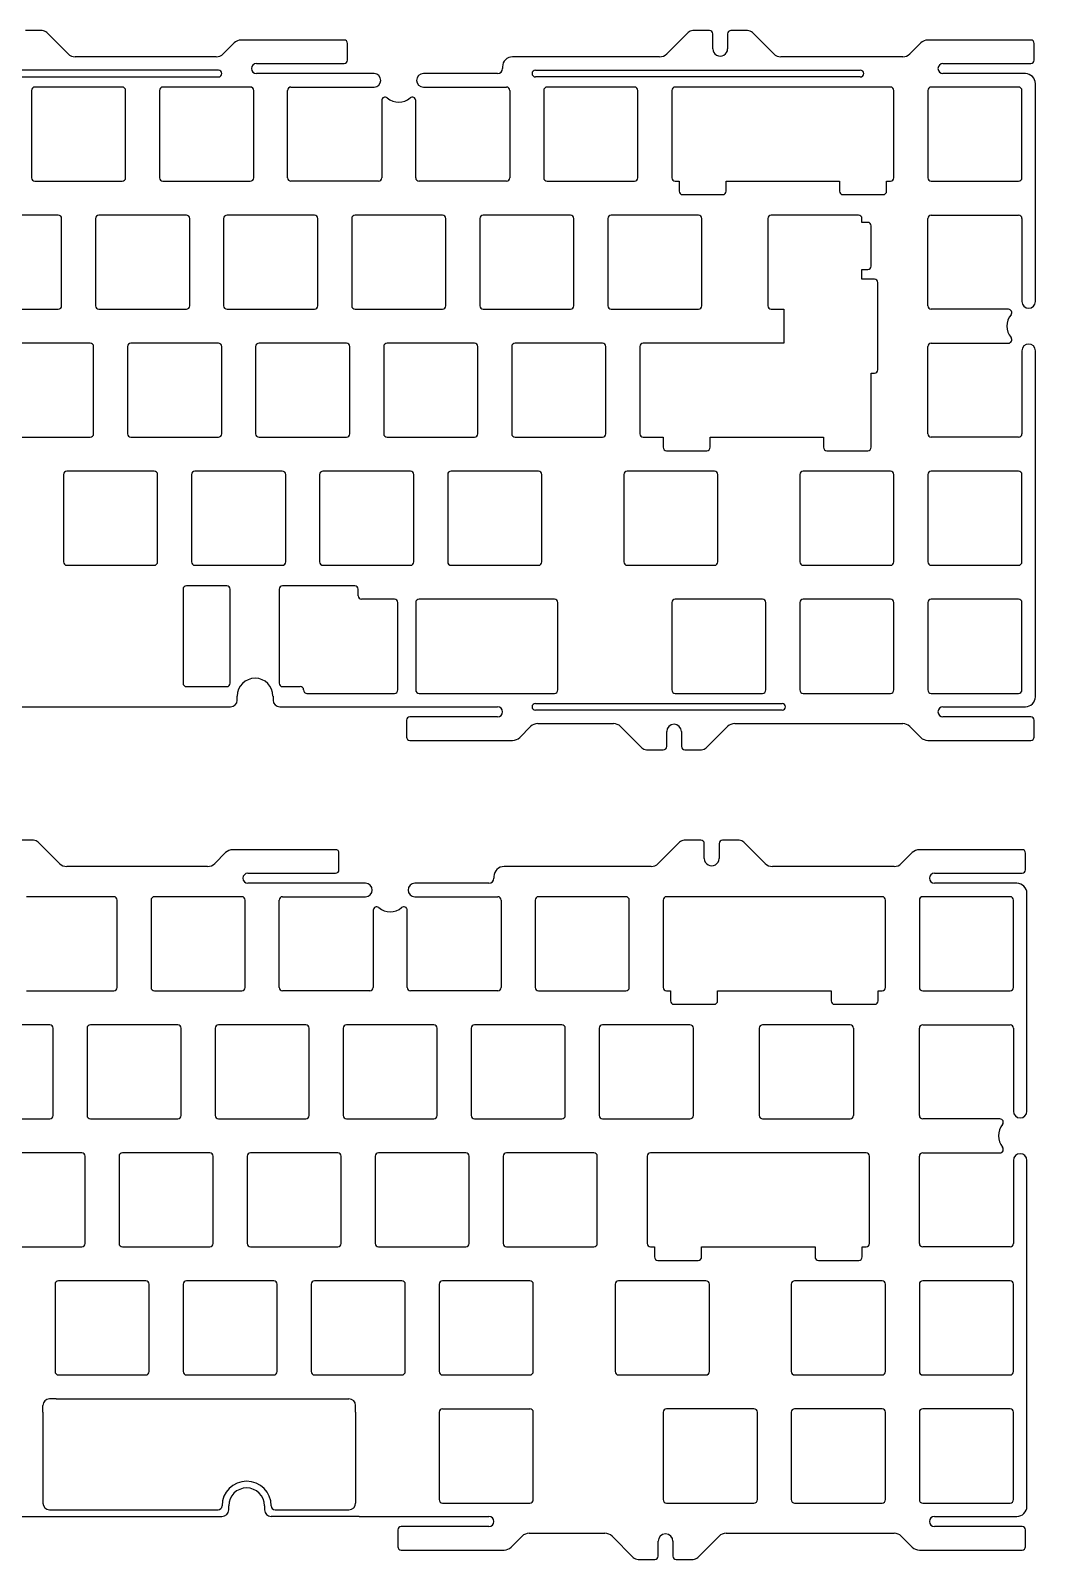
# Model space of a CAD drawing. Header units: millimetres. Extents: x 10 to 315, y 5 to 232.
# Drawn here: x 165.9 to 315.4, y 4.7 to 232.2 of the extents above; entities that cross this region are included whole.
import ezdxf

# ---------------------------------------------------------------- set-up
doc = ezdxf.new("R2010")
doc.units = ezdxf.units.MM
doc.layers.add('SHAPE2DVIEW', color=7, linetype='Continuous')

msp = doc.modelspace()

# ---------------------------------------------------------------- linework, layer by layer
at = {"color": 0}
for p, q in [((167.6, 232.15), (165.12, 232.15)), ((266.9, 232.15), (264.41, 232.15)), ((272.58, 232.15), (270.1, 232.15)), ((171.48, 228.69), (168.31, 231.86)), ((196.18, 230.31), (194.56, 228.69)), ((212.54, 230.75), (197.24, 230.75)), ((213.04, 227.75), (213.04, 230.25)), ((263.71, 231.86), (260.54, 228.69)), ((267.4, 229.45), (267.4, 231.65)), ((269.6, 231.65), (269.6, 229.45)), ((276.46, 228.69), (273.29, 231.86)), ((298.33, 230.31), (296.71, 228.69)), ((314.69, 230.75), (299.39, 230.75)), ((315.19, 227.75), (315.19, 230.25)), ((193.5, 228.25), (172.54, 228.25)), ((259.48, 228.25), (237.61, 228.25)), ((295.65, 228.25), (277.52, 228.25)), ((199.49, 227.25), (212.54, 227.25)), ((217, 225.75), (199.49, 225.75)), ((235.36, 225.75), (224.33, 225.75)), ((236.11, 226.75), (236.11, 226.5)), ((241, 226.25), (289.34, 226.25)), ((289.34, 225.25), (241, 225.25)), ((301.64, 227.25), (314.69, 227.25)), ((313.89, 225.75), (301.64, 225.75)), ((166.04, 223.25), (166.04, 210.25)), ((179.54, 223.75), (166.54, 223.75)), ((180.04, 210.25), (180.04, 223.25)), ((185.09, 223.25), (185.09, 210.25)), ((198.59, 223.75), (185.59, 223.75)), ((199.09, 210.25), (199.09, 223.25)), ((204.14, 210.25), (204.14, 223.25)), ((204.64, 223.75), (217, 223.75)), ((224.33, 223.75), (236.69, 223.75)), ((237.19, 223.25), (237.19, 210.25)), ((242.24, 223.25), (242.24, 210.25)), ((255.74, 223.75), (242.74, 223.75)), ((256.24, 210.25), (256.24, 223.25)), ((299.39, 223.25), (299.39, 210.25)), ((312.89, 223.75), (299.89, 223.75)), ((313.39, 210.25), (313.39, 223.25)), ((315.39, 191.84), (315.39, 224.25)), ((218.14, 221.75), (218.14, 210.25)), ((223.19, 210.25), (223.19, 221.75)), ((166.54, 209.75), (179.54, 209.75)), ((185.59, 209.75), (198.59, 209.75)), ((217.64, 209.75), (204.64, 209.75)), ((236.69, 209.75), (223.69, 209.75)), ((242.74, 209.75), (255.74, 209.75)), ((299.89, 209.75), (312.89, 209.75)), ((170.02, 204.7), (157.02, 204.7)), ((170.52, 191.2), (170.52, 204.2)), ((175.57, 204.2), (175.57, 191.2)), ((189.07, 204.7), (176.07, 204.7)), ((189.57, 191.2), (189.57, 204.2)), ((194.62, 204.2), (194.62, 191.2)), ((208.12, 204.7), (195.12, 204.7)), ((208.62, 191.2), (208.62, 204.2)), ((213.67, 204.2), (213.67, 191.2)), ((227.17, 204.7), (214.17, 204.7)), ((227.67, 191.2), (227.67, 204.2)), ((232.72, 204.2), (232.72, 191.2)), ((246.22, 204.7), (233.22, 204.7)), ((246.72, 191.2), (246.72, 204.2)), ((251.77, 204.2), (251.77, 191.2)), ((265.27, 204.7), (252.27, 204.7)), ((265.77, 191.2), (265.77, 204.2)), ((275.58, 204.2), (275.58, 191.2)), ((289.08, 204.7), (276.08, 204.7)), ((289.58, 203.62), (289.58, 204.2)), ((290.46, 203.62), (289.58, 203.62)), ((290.96, 197.12), (290.96, 203.12)), ((299.39, 191.2), (299.39, 204.2)), ((299.89, 204.7), (312.89, 204.7)), ((313.39, 204.2), (313.39, 191.84)), ((289.58, 195.18), (289.58, 196.62)), ((289.58, 196.62), (290.46, 196.62)), ((291.46, 195.18), (289.58, 195.18)), ((291.96, 181.68), (291.96, 194.68)), ((157.02, 190.7), (170.02, 190.7)), ((176.07, 190.7), (189.07, 190.7)), ((195.12, 190.7), (208.12, 190.7)), ((214.17, 190.7), (227.17, 190.7)), ((233.22, 190.7), (246.22, 190.7)), ((252.27, 190.7), (265.27, 190.7)), ((276.08, 190.7), (277.96, 190.7)), ((277.96, 190.7), (277.96, 185.65)), ((311.38, 190.7), (299.89, 190.7)), ((174.78, 185.65), (161.78, 185.65)), ((175.28, 172.15), (175.28, 185.15)), ((180.33, 185.15), (180.33, 172.15)), ((193.83, 185.65), (180.83, 185.65)), ((194.33, 172.15), (194.33, 185.15)), ((199.38, 185.15), (199.38, 172.15)), ((212.88, 185.65), (199.88, 185.65)), ((213.38, 172.15), (213.38, 185.15)), ((218.43, 185.15), (218.43, 172.15)), ((231.93, 185.65), (218.93, 185.65)), ((232.43, 172.15), (232.43, 185.15)), ((237.48, 185.15), (237.48, 172.15)), ((250.98, 185.65), (237.98, 185.65)), ((251.48, 172.15), (251.48, 185.15)), ((256.53, 185.15), (256.53, 172.15)), ((277.96, 185.65), (257.03, 185.65)), ((299.39, 172.15), (299.39, 185.15)), ((299.89, 185.65), (311.38, 185.65)), ((313.39, 184.52), (313.39, 172.15)), ((315.39, 133.05), (315.39, 184.52)), ((290.96, 170.15), (290.96, 181.18)), ((290.96, 181.18), (291.46, 181.18)), ((161.78, 171.65), (174.78, 171.65)), ((180.83, 171.65), (193.83, 171.65)), ((199.88, 171.65), (212.88, 171.65)), ((218.93, 171.65), (231.93, 171.65)), ((237.98, 171.65), (250.98, 171.65)), ((257.03, 171.65), (260, 171.65)), ((260, 171.65), (260, 170.15)), ((267, 170.15), (267, 171.65)), ((267, 171.65), (283.87, 171.65)), ((283.87, 171.65), (283.87, 170.15)), ((312.89, 171.65), (299.89, 171.65)), ((260.5, 169.65), (266.5, 169.65)), ((284.37, 169.65), (290.46, 169.65)), ((170.8, 166.1), (170.8, 153.1)), ((184.3, 166.6), (171.3, 166.6)), ((184.8, 153.1), (184.8, 166.1)), ((189.85, 166.1), (189.85, 153.1)), ((203.35, 166.6), (190.35, 166.6)), ((203.85, 153.1), (203.85, 166.1)), ((208.9, 166.1), (208.9, 153.1)), ((222.4, 166.6), (209.4, 166.6)), ((222.9, 153.1), (222.9, 166.1)), ((227.95, 166.1), (227.95, 153.1)), ((241.45, 166.6), (228.45, 166.6)), ((241.95, 153.1), (241.95, 166.1)), ((254.15, 166.1), (254.15, 153.1)), ((267.65, 166.6), (254.65, 166.6)), ((268.15, 153.1), (268.15, 166.1)), ((280.34, 166.1), (280.34, 153.1)), ((293.84, 166.6), (280.84, 166.6)), ((294.34, 153.1), (294.34, 166.1)), ((299.39, 166.1), (299.39, 153.1)), ((312.89, 166.6), (299.89, 166.6)), ((313.39, 153.1), (313.39, 166.1)), ((171.3, 152.6), (184.3, 152.6)), ((190.35, 152.6), (203.35, 152.6)), ((209.4, 152.6), (222.4, 152.6)), ((228.45, 152.6), (241.45, 152.6)), ((254.65, 152.6), (267.65, 152.6)), ((280.84, 152.6), (293.84, 152.6)), ((299.89, 152.6), (312.89, 152.6)), ((202.88, 149.05), (202.88, 135.05)), ((214.14, 149.55), (203.38, 149.55)), ((214.64, 148.05), (214.64, 149.05)), ((220.02, 147.55), (215.14, 147.55)), ((220.52, 134.05), (220.52, 147.05)), ((223.19, 147.05), (223.19, 134.05)), ((243.83, 147.55), (223.69, 147.55)), ((244.33, 134.05), (244.33, 147.05)), ((261.29, 147.05), (261.29, 134.05)), ((274.79, 147.55), (261.79, 147.55)), ((275.29, 134.05), (275.29, 147.05)), ((280.34, 147.05), (280.34, 134.05)), ((293.84, 147.55), (280.84, 147.55)), ((294.34, 134.05), (294.34, 147.05)), ((299.39, 147.05), (299.39, 134.05)), ((312.89, 147.55), (299.89, 147.55)), ((313.39, 134.05), (313.39, 147.05)), ((203.38, 134.55), (206.02, 134.55)), ((196.64, 132.55), (196.64, 133.13)), ((201.97, 133.13), (201.97, 132.55)), ((207.02, 133.55), (220.02, 133.55)), ((223.69, 133.55), (243.83, 133.55)), ((241, 132.05), (277.7, 132.05)), ((261.79, 133.55), (274.79, 133.55)), ((280.84, 133.55), (293.84, 133.55)), ((299.89, 133.55), (312.89, 133.55)), ((131.39, 131.55), (195.64, 131.55)), ((202.97, 131.55), (235.36, 131.55)), ((235.36, 130.05), (222.31, 130.05)), ((277.7, 131.05), (241, 131.05)), ((301.64, 131.55), (313.89, 131.55)), ((314.69, 130.05), (301.64, 130.05)), ((221.81, 129.55), (221.81, 127.05)), ((238.67, 126.99), (240.29, 128.61)), ((241.35, 129.05), (252.61, 129.05)), ((253.67, 128.61), (256.83, 125.45)), ((260.53, 125.66), (260.53, 127.85)), ((262.73, 127.85), (262.73, 125.66)), ((266.42, 125.45), (269.59, 128.61)), ((270.65, 129.05), (295.65, 129.05)), ((296.71, 128.61), (298.33, 126.99)), ((315.19, 127.05), (315.19, 129.55)), ((222.31, 126.55), (237.61, 126.55)), ((257.54, 125.15), (260.03, 125.16)), ((263.23, 125.16), (265.71, 125.15)), ((299.39, 126.55), (314.69, 126.55)), ((166.33, 111.69), (163.85, 111.69)), ((265.63, 111.69), (263.15, 111.69)), ((271.32, 111.69), (268.83, 111.69)), ((170.21, 108.23), (167.04, 111.4)), ((194.92, 109.86), (193.29, 108.23)), ((211.28, 110.29), (195.98, 110.29)), ((211.78, 107.29), (211.78, 109.79)), ((262.44, 111.4), (259.27, 108.23)), ((266.13, 109), (266.13, 111.19)), ((268.33, 111.19), (268.33, 109)), ((275.19, 108.23), (272.02, 111.4)), ((297.06, 109.86), (295.44, 108.23)), ((313.42, 110.29), (298.12, 110.29)), ((313.92, 107.29), (313.92, 109.79)), ((192.23, 107.79), (171.27, 107.79)), ((258.21, 107.79), (236.34, 107.79)), ((294.38, 107.79), (276.25, 107.79)), ((198.23, 106.79), (211.28, 106.79)), ((215.73, 105.29), (198.23, 105.29)), ((234.09, 105.29), (223.06, 105.29)), ((234.84, 106.29), (234.84, 106.04)), ((300.37, 106.79), (313.42, 106.79)), ((312.62, 105.29), (300.37, 105.29)), ((178.27, 103.29), (165.27, 103.29)), ((178.77, 89.79), (178.77, 102.79)), ((183.82, 102.79), (183.82, 89.79)), ((197.32, 103.29), (184.32, 103.29)), ((197.82, 89.79), (197.82, 102.79)), ((202.87, 89.79), (202.87, 102.79)), ((203.37, 103.29), (215.73, 103.29)), ((223.06, 103.29), (235.42, 103.29)), ((235.92, 102.79), (235.92, 89.79)), ((240.97, 102.79), (240.97, 89.79)), ((254.47, 103.29), (241.47, 103.29)), ((254.97, 89.79), (254.97, 102.79)), ((298.12, 102.79), (298.12, 89.79)), ((311.62, 103.29), (298.62, 103.29)), ((312.12, 89.79), (312.12, 102.79)), ((314.12, 71.38), (314.12, 103.79)), ((216.87, 101.29), (216.87, 89.79)), ((221.92, 89.79), (221.92, 101.29)), ((165.27, 89.29), (178.27, 89.29)), ((184.32, 89.29), (197.32, 89.29)), ((216.37, 89.29), (203.37, 89.29)), ((235.42, 89.29), (222.42, 89.29)), ((241.47, 89.29), (254.47, 89.29)), ((298.62, 89.29), (311.62, 89.29)), ((168.75, 84.24), (155.75, 84.24)), ((187.8, 84.24), (174.8, 84.24)), ((206.85, 84.24), (193.85, 84.24)), ((225.9, 84.24), (212.9, 84.24)), ((244.95, 84.24), (231.95, 84.24)), ((264, 84.24), (251, 84.24)), ((298.62, 84.24), (311.62, 84.24)), ((169.25, 70.74), (169.25, 83.74)), ((174.3, 83.74), (174.3, 70.74)), ((188.3, 70.74), (188.3, 83.74)), ((193.35, 83.74), (193.35, 70.74)), ((207.35, 70.74), (207.35, 83.74)), ((212.4, 83.74), (212.4, 70.74)), ((226.4, 70.74), (226.4, 83.74)), ((231.45, 83.74), (231.45, 70.74)), ((245.45, 70.74), (245.45, 83.74)), ((250.5, 83.74), (250.5, 70.74)), ((264.5, 70.74), (264.5, 83.74)), ((298.12, 70.74), (298.12, 83.74)), ((312.12, 83.74), (312.12, 71.38)), ((155.75, 70.24), (168.75, 70.24)), ((174.8, 70.24), (187.8, 70.24)), ((193.85, 70.24), (206.85, 70.24)), ((212.9, 70.24), (225.9, 70.24)), ((231.95, 70.24), (244.95, 70.24)), ((251, 70.24), (264, 70.24)), ((310.12, 70.24), (298.62, 70.24)), ((173.51, 65.19), (160.51, 65.19)), ((174.01, 51.69), (174.01, 64.69)), ((179.06, 64.69), (179.06, 51.69)), ((192.56, 65.19), (179.56, 65.19)), ((193.06, 51.69), (193.06, 64.69)), ((198.11, 64.69), (198.11, 51.69)), ((211.61, 65.19), (198.61, 65.19)), ((212.11, 51.69), (212.11, 64.69)), ((217.16, 64.69), (217.16, 51.69)), ((230.66, 65.19), (217.66, 65.19)), ((231.16, 51.69), (231.16, 64.69)), ((236.21, 64.69), (236.21, 51.69)), ((249.71, 65.19), (236.71, 65.19)), ((250.21, 51.69), (250.21, 64.69)), ((298.12, 51.69), (298.12, 64.69)), ((298.62, 65.19), (310.12, 65.19)), ((312.12, 64.06), (312.12, 51.69)), ((314.12, 12.59), (314.12, 64.06)), ((160.51, 51.19), (173.51, 51.19)), ((179.56, 51.19), (192.56, 51.19)), ((198.61, 51.19), (211.61, 51.19)), ((217.66, 51.19), (230.66, 51.19)), ((236.71, 51.19), (249.71, 51.19)), ((311.62, 51.19), (298.62, 51.19)), ((169.54, 45.64), (169.54, 32.64)), ((183.04, 46.14), (170.04, 46.14)), ((183.54, 32.64), (183.54, 45.64)), ((188.59, 45.64), (188.59, 32.64)), ((202.09, 46.14), (189.09, 46.14)), ((202.59, 32.64), (202.59, 45.64)), ((207.64, 45.64), (207.64, 32.64)), ((221.14, 46.14), (208.14, 46.14)), ((221.64, 32.64), (221.64, 45.64)), ((226.69, 45.64), (226.69, 32.64)), ((240.19, 46.14), (227.19, 46.14)), ((240.69, 32.64), (240.69, 45.64)), ((252.88, 45.64), (252.88, 32.64)), ((266.38, 46.14), (253.38, 46.14)), ((266.88, 32.64), (266.88, 45.64)), ((279.07, 45.64), (279.07, 32.64)), ((292.57, 46.14), (279.57, 46.14)), ((293.07, 32.64), (293.07, 45.64)), ((298.12, 45.64), (298.12, 32.64)), ((311.62, 46.14), (298.62, 46.14)), ((312.12, 32.64), (312.12, 45.64)), ((170.04, 32.14), (183.04, 32.14)), ((189.09, 32.14), (202.09, 32.14)), ((208.14, 32.14), (221.14, 32.14)), ((227.19, 32.14), (240.19, 32.14)), ((253.38, 32.14), (266.38, 32.14)), ((279.57, 32.14), (292.57, 32.14)), ((298.62, 32.14), (311.62, 32.14)), ((260.02, 26.59), (260.02, 13.59)), ((273.52, 27.09), (260.52, 27.09)), ((274.02, 13.59), (274.02, 26.59)), ((279.07, 26.59), (279.07, 13.59)), ((292.57, 27.09), (279.57, 27.09)), ((293.07, 13.59), (293.07, 26.59)), ((298.12, 26.59), (298.12, 13.59)), ((311.62, 27.09), (298.62, 27.09)), ((312.12, 13.59), (312.12, 26.59)), ((195.37, 12.09), (195.37, 12.67)), ((200.7, 12.67), (200.7, 12.09)), ((260.52, 13.09), (273.52, 13.09)), ((279.57, 13.09), (292.57, 13.09)), ((298.62, 13.09), (311.62, 13.09)), ((214.76, 11.09), (234.09, 11.09)), ((234.09, 9.59), (221.04, 9.59)), ((300.37, 11.09), (312.62, 11.09)), ((313.42, 9.59), (300.37, 9.59)), ((220.54, 9.09), (220.54, 6.59)), ((237.4, 6.53), (239.02, 8.16)), ((240.08, 8.59), (251.34, 8.59)), ((252.4, 8.16), (255.57, 4.99)), ((259.26, 5.2), (259.26, 7.39)), ((261.46, 7.39), (261.46, 5.2)), ((265.15, 4.99), (268.32, 8.16)), ((269.38, 8.59), (294.38, 8.59)), ((295.44, 8.16), (297.06, 6.53)), ((313.92, 6.59), (313.92, 9.09)), ((221.04, 6.09), (236.34, 6.09)), ((256.27, 4.7), (258.76, 4.7)), ((261.96, 4.7), (264.45, 4.7)), ((298.12, 6.09), (313.42, 6.09))]:
    msp.add_line(p, q, dxfattribs=at)
at = {"color": 0, "linetype": 'Continuous'}
for p, q in [((193.85, 226.25), (133.18, 226.25)), ((133.18, 225.25), (193.85, 225.25))]:
    msp.add_line(p, q, dxfattribs=at)
for p, q in [((261.29, 223.25), (261.29, 210.25)), ((293.84, 223.75), (261.79, 223.75)), ((294.34, 210.25), (294.34, 223.25)), ((261.79, 209.75), (262.38, 209.75)), ((262.38, 209.75), (262.38, 208.25)), ((269.38, 208.25), (269.38, 209.75)), ((269.38, 209.75), (286.25, 209.75)), ((286.25, 209.75), (286.25, 208.25)), ((293.25, 209.75), (293.84, 209.75)), ((293.25, 208.25), (293.25, 209.75)), ((262.88, 207.75), (268.88, 207.75)), ((286.75, 207.75), (292.75, 207.75)), ((188.58, 149.05), (188.58, 135.05)), ((195.08, 149.55), (189.08, 149.55)), ((195.58, 135.05), (195.58, 149.05)), ((189.08, 134.55), (195.08, 134.55)), ((260.02, 102.79), (260.02, 89.79)), ((292.57, 103.29), (260.52, 103.29)), ((293.07, 89.79), (293.07, 102.79)), ((260.52, 89.29), (261.11, 89.29)), ((261.11, 89.29), (261.11, 87.79)), ((268.11, 87.79), (268.11, 89.29)), ((268.11, 89.29), (284.99, 89.29)), ((284.99, 89.29), (284.99, 87.79)), ((291.99, 89.29), (292.57, 89.29)), ((291.99, 87.79), (291.99, 89.29)), ((261.61, 87.29), (267.61, 87.29)), ((285.49, 87.29), (291.49, 87.29)), ((257.64, 64.69), (257.64, 51.69)), ((290.19, 65.19), (258.14, 65.19)), ((290.69, 51.69), (290.69, 64.69)), ((258.14, 51.19), (258.73, 51.19)), ((258.73, 51.19), (258.73, 49.69)), ((265.73, 49.69), (265.73, 51.19)), ((265.73, 51.19), (282.6, 51.19)), ((282.6, 51.19), (282.6, 49.69)), ((289.6, 51.19), (290.19, 51.19)), ((289.6, 49.69), (289.6, 51.19)), ((259.23, 49.19), (265.23, 49.19)), ((283.1, 49.19), (289.1, 49.19)), ((167.72, 26.59), (167.72, 27.59)), ((169.72, 28.59), (168.72, 28.59)), ((212.26, 28.59), (213.26, 28.59)), ((214.26, 26.59), (214.26, 27.59)), ((167.72, 15.1), (167.72, 14.59)), ((167.72, 14.59), (167.72, 13.59)), ((214.26, 15.1), (214.26, 13.59)), ((167.72, 13.59), (167.72, 13.09)), ((168.72, 12.09), (193.8, 12.09)), ((202.27, 12.09), (213.26, 12.09)), ((214.26, 13.59), (214.26, 13.09)), ((130.12, 11.09), (194.37, 11.09)), ((214.76, 11.09), (201.7, 11.09))]:
    msp.add_line(p, q)
at = {"linetype": 'Continuous'}
for p, q in [((169.72, 28.59), (212.26, 28.59)), ((167.72, 26.59), (167.72, 15.1)), ((214.26, 26.59), (214.26, 15.1)), ((227.19, 27.09), (240.19, 27.09))]:
    msp.add_line(p, q, dxfattribs=at)
at = {"color": 0}
for centre, radius, start, end in [((167.6, 231.15), 1, 45, 90), ((264.41, 231.15), 1, 90, 135), ((266.9, 231.65), 0.5, 0, 90), ((270.1, 231.65), 0.5, 90, 180), ((272.58, 231.15), 1, 45, 90), ((197.24, 229.25), 1.5, 90, 135), ((212.54, 230.25), 0.5, 0, 90), ((299.39, 229.25), 1.5, 90, 135), ((314.69, 230.25), 0.5, 0, 90), ((172.54, 229.75), 1.5, 225, 270), ((193.5, 229.75), 1.5, 270, 315), ((212.54, 227.75), 0.5, 270, 0), ((237.61, 226.75), 1.5, 90, 180), ((259.48, 229.75), 1.5, 270, 315), ((268.5, 229.45), 1.1, 179.9545, 0.0455), ((277.52, 229.75), 1.5, 225, 270), ((295.65, 229.75), 1.5, 270, 315), ((314.69, 227.75), 0.5, 270, 0), ((199.49, 226.5), 0.75, 90, 270), ((217, 224.75), 1, 270, 90), ((224.33, 224.75), 1, 90, 270), ((235.36, 226.5), 0.75, 270, 0), ((241, 225.75), 0.5, 90, 270), ((289.34, 225.75), 0.5, 270, 90), ((301.64, 226.5), 0.75, 90, 270), ((313.89, 224.25), 1.5, 0, 90), ((166.54, 223.25), 0.5, 90, 180), ((179.54, 223.25), 0.5, 0, 90), ((185.59, 223.25), 0.5, 90, 180), ((198.59, 223.25), 0.5, 0, 90), ((204.64, 223.25), 0.5, 90, 180), ((236.69, 223.25), 0.5, 0, 90), ((242.74, 223.25), 0.5, 90, 180), ((255.74, 223.25), 0.5, 0, 90), ((299.89, 223.25), 0.5, 90, 180), ((312.89, 223.25), 0.5, 0, 90), ((218.64, 221.75), 0.5, 50.1882, 180), ((220.67, 224.18), 2.66, 230.1882, 309.8118), ((222.69, 221.75), 0.5, 0, 129.8118), ((166.54, 210.25), 0.5, 180, 270), ((179.54, 210.25), 0.5, 270, 0), ((185.59, 210.25), 0.5, 180, 270), ((198.59, 210.25), 0.5, 270, 0), ((204.64, 210.25), 0.5, 180, 270), ((217.64, 210.25), 0.5, 270, 0), ((223.69, 210.25), 0.5, 180, 270), ((236.69, 210.25), 0.5, 270, 0), ((242.74, 210.25), 0.5, 180, 270), ((255.74, 210.25), 0.5, 270, 0), ((299.89, 210.25), 0.5, 180, 270), ((312.89, 210.25), 0.5, 270, 0), ((170.02, 204.2), 0.5, 0, 90), ((176.07, 204.2), 0.5, 90, 180), ((189.07, 204.2), 0.5, 0, 90), ((195.12, 204.2), 0.5, 90, 180), ((208.12, 204.2), 0.5, 0, 90), ((214.17, 204.2), 0.5, 90, 180), ((227.17, 204.2), 0.5, 0, 90), ((233.22, 204.2), 0.5, 90, 180), ((246.22, 204.2), 0.5, 0, 90), ((252.27, 204.2), 0.5, 90, 180), ((265.27, 204.2), 0.5, 0, 90), ((276.08, 204.2), 0.5, 90, 180), ((289.08, 204.2), 0.5, 0, 90), ((290.46, 203.12), 0.5, 0, 90), ((299.89, 204.2), 0.5, 90, 180), ((312.89, 204.2), 0.5, 0, 90), ((290.46, 197.12), 0.5, 270, 0), ((291.46, 194.68), 0.5, 0, 90), ((170.02, 191.2), 0.5, 270, 0), ((176.07, 191.2), 0.5, 180, 270), ((189.07, 191.2), 0.5, 270, 0), ((195.12, 191.2), 0.5, 180, 270), ((208.12, 191.2), 0.5, 270, 0), ((214.17, 191.2), 0.5, 180, 270), ((227.17, 191.2), 0.5, 270, 0), ((233.22, 191.2), 0.5, 180, 270), ((246.22, 191.2), 0.5, 270, 0), ((252.27, 191.2), 0.5, 180, 270), ((265.27, 191.2), 0.5, 270, 0), ((276.08, 191.2), 0.5, 180, 270), ((299.89, 191.2), 0.5, 180, 270), ((314.39, 191.84), 1, 180, 0), ((313.81, 188.18), 2.66, 140.1882, 219.8118), ((311.38, 190.2), 0.5, 320.1882, 90), ((174.78, 185.15), 0.5, 0, 90), ((180.83, 185.15), 0.5, 90, 180), ((193.83, 185.15), 0.5, 0, 90), ((199.88, 185.15), 0.5, 90, 180), ((212.88, 185.15), 0.5, 0, 90), ((218.93, 185.15), 0.5, 90, 180), ((231.93, 185.15), 0.5, 0, 90), ((237.98, 185.15), 0.5, 90, 180), ((250.98, 185.15), 0.5, 0, 90), ((257.03, 185.15), 0.5, 90, 180), ((299.89, 185.15), 0.5, 90, 180), ((311.38, 186.15), 0.5, 270, 39.8118), ((314.39, 184.52), 1, 0, 180), ((291.46, 181.68), 0.5, 270, 0), ((174.78, 172.15), 0.5, 270, 0), ((180.83, 172.15), 0.5, 180, 270), ((193.83, 172.15), 0.5, 270, 0), ((199.88, 172.15), 0.5, 180, 270), ((212.88, 172.15), 0.5, 270, 0), ((218.93, 172.15), 0.5, 180, 270), ((231.93, 172.15), 0.5, 270, 0), ((237.98, 172.15), 0.5, 180, 270), ((250.98, 172.15), 0.5, 270, 0), ((257.03, 172.15), 0.5, 180, 270), ((299.89, 172.15), 0.5, 180, 270), ((312.89, 172.15), 0.5, 270, 0), ((260.5, 170.15), 0.5, 180, 270), ((266.5, 170.15), 0.5, 270, 0), ((284.37, 170.15), 0.5, 180, 270), ((290.46, 170.15), 0.5, 270, 0), ((171.3, 166.1), 0.5, 90, 180), ((184.3, 166.1), 0.5, 0, 90), ((190.35, 166.1), 0.5, 90, 180), ((203.35, 166.1), 0.5, 0, 90), ((209.4, 166.1), 0.5, 90, 180), ((222.4, 166.1), 0.5, 0, 90), ((228.45, 166.1), 0.5, 90, 180), ((241.45, 166.1), 0.5, 0, 90), ((254.65, 166.1), 0.5, 90, 180), ((267.65, 166.1), 0.5, 0, 90), ((280.84, 166.1), 0.5, 90, 180), ((293.84, 166.1), 0.5, 0, 90), ((299.89, 166.1), 0.5, 90, 180), ((312.89, 166.1), 0.5, 0, 90), ((171.3, 153.1), 0.5, 180, 270), ((184.3, 153.1), 0.5, 270, 0), ((190.35, 153.1), 0.5, 180, 270), ((203.35, 153.1), 0.5, 270, 0), ((209.4, 153.1), 0.5, 180, 270), ((222.4, 153.1), 0.5, 270, 0), ((228.45, 153.1), 0.5, 180, 270), ((241.45, 153.1), 0.5, 270, 0), ((254.65, 153.1), 0.5, 180, 270), ((267.65, 153.1), 0.5, 270, 0), ((280.84, 153.1), 0.5, 180, 270), ((293.84, 153.1), 0.5, 270, 0), ((299.89, 153.1), 0.5, 180, 270), ((312.89, 153.1), 0.5, 270, 0), ((203.38, 149.05), 0.5, 90, 180), ((214.14, 149.05), 0.5, 0, 90), ((215.14, 148.05), 0.5, 180, 270), ((220.02, 147.05), 0.5, 0, 90), ((223.69, 147.05), 0.5, 90, 180), ((243.83, 147.05), 0.5, 0, 90), ((261.79, 147.05), 0.5, 90, 180), ((274.79, 147.05), 0.5, 0, 90), ((280.84, 147.05), 0.5, 90, 180), ((293.84, 147.05), 0.5, 0, 90), ((299.89, 147.05), 0.5, 90, 180), ((312.89, 147.05), 0.5, 0, 90), ((199.3, 133.13), 2.66, 360, 180), ((203.38, 135.05), 0.5, 180, 270), ((206.02, 134.05), 0.5, 0, 90), ((195.64, 132.55), 1, 270, 0), ((202.97, 132.55), 1, 180, 270), ((207.02, 134.05), 0.5, 180, 270), ((220.02, 134.05), 0.5, 270, 360), ((223.69, 134.05), 0.5, 180, 270), ((241, 131.55), 0.5, 90, 270), ((243.83, 134.05), 0.5, 270, 0), ((261.79, 134.05), 0.5, 180, 270), ((274.79, 134.05), 0.5, 270, 0), ((277.7, 131.55), 0.5, 270, 90), ((280.84, 134.05), 0.5, 180, 270), ((293.84, 134.05), 0.5, 270, 0), ((299.89, 134.05), 0.5, 180, 270), ((312.89, 134.05), 0.5, 270, 0), ((313.89, 133.05), 1.5, 270, 0), ((222.31, 129.55), 0.5, 90, 180), ((235.36, 130.8), 0.75, 270, 90), ((301.64, 130.8), 0.75, 90, 270), ((314.69, 129.55), 0.5, 0, 90), ((241.35, 127.55), 1.5, 90, 135), ((252.61, 127.55), 1.5, 45, 90), ((261.63, 127.85), 1.1, 0, 180), ((270.65, 127.55), 1.5, 90, 135), ((295.65, 127.55), 1.5, 45, 90), ((222.31, 127.05), 0.5, 180, 270), ((237.61, 128.05), 1.5, 270, 315), ((257.54, 126.15), 1, 225, 270), ((260.03, 125.66), 0.5, 270, 360), ((263.23, 125.66), 0.5, 180, 270), ((265.71, 126.15), 1, 270, 315), ((299.39, 128.05), 1.5, 225, 270), ((314.69, 127.05), 0.5, 270, 0), ((166.33, 110.69), 1, 45, 90), ((263.15, 110.69), 1, 90, 135), ((265.63, 111.19), 0.5, 0, 90), ((268.83, 111.19), 0.5, 90, 180), ((271.32, 110.69), 1, 45, 90), ((195.98, 108.79), 1.5, 90, 135), ((211.28, 109.79), 0.5, 0, 90), ((298.12, 108.79), 1.5, 90, 135), ((313.42, 109.79), 0.5, 0, 90), ((171.27, 109.29), 1.5, 225, 270), ((192.23, 109.29), 1.5, 270, 315), ((211.28, 107.29), 0.5, 270, 0), ((236.34, 106.29), 1.5, 90, 180), ((258.21, 109.29), 1.5, 270, 315), ((267.23, 108.99), 1.1, 179.9545, 0.0455), ((276.25, 109.29), 1.5, 225, 270), ((294.38, 109.29), 1.5, 270, 315), ((313.42, 107.29), 0.5, 270, 0), ((198.23, 106.04), 0.75, 90, 270), ((215.73, 104.29), 1, 270, 90), ((223.06, 104.29), 1, 90, 270), ((234.09, 106.04), 0.75, 270, 0), ((300.37, 106.04), 0.75, 90, 270), ((312.62, 103.79), 1.5, 0, 90), ((178.27, 102.79), 0.5, 0, 90), ((184.32, 102.79), 0.5, 90, 180), ((197.32, 102.79), 0.5, 0, 90), ((203.37, 102.79), 0.5, 90, 180), ((235.42, 102.79), 0.5, 0, 90), ((241.47, 102.79), 0.5, 90, 180), ((254.47, 102.79), 0.5, 0, 90), ((298.62, 102.79), 0.5, 90, 180), ((311.62, 102.79), 0.5, 0, 90), ((217.37, 101.29), 0.5, 50.1882, 180), ((219.4, 103.72), 2.66, 230.1882, 309.8118), ((221.42, 101.29), 0.5, 0, 129.8118), ((178.27, 89.79), 0.5, 270, 0), ((184.32, 89.79), 0.5, 180, 270), ((197.32, 89.79), 0.5, 270, 0), ((203.37, 89.79), 0.5, 180, 270), ((216.37, 89.79), 0.5, 270, 0), ((222.42, 89.79), 0.5, 180, 270), ((235.42, 89.79), 0.5, 270, 0), ((241.47, 89.79), 0.5, 180, 270), ((254.47, 89.79), 0.5, 270, 0), ((298.62, 89.79), 0.5, 180, 270), ((311.62, 89.79), 0.5, 270, 0), ((168.75, 83.74), 0.5, 0, 90), ((174.8, 83.74), 0.5, 90, 180), ((187.8, 83.74), 0.5, 0, 90), ((193.85, 83.74), 0.5, 90, 180), ((206.85, 83.74), 0.5, 0, 90), ((212.9, 83.74), 0.5, 90, 180), ((225.9, 83.74), 0.5, 0, 90), ((231.95, 83.74), 0.5, 90, 180), ((244.95, 83.74), 0.5, 0, 90), ((251, 83.74), 0.5, 90, 180), ((264, 83.74), 0.5, 0, 90), ((298.62, 83.74), 0.5, 90, 180), ((311.62, 83.74), 0.5, 0, 90), ((168.75, 70.74), 0.5, 270, 0), ((174.8, 70.74), 0.5, 180, 270), ((187.8, 70.74), 0.5, 270, 0), ((193.85, 70.74), 0.5, 180, 270), ((206.85, 70.74), 0.5, 270, 0), ((212.9, 70.74), 0.5, 180, 270), ((225.9, 70.74), 0.5, 270, 0), ((231.95, 70.74), 0.5, 180, 270), ((244.95, 70.74), 0.5, 270, 0), ((251, 70.74), 0.5, 180, 270), ((264, 70.74), 0.5, 270, 0), ((298.62, 70.74), 0.5, 180, 270), ((313.12, 71.38), 1, 180, 0), ((312.55, 67.72), 2.66, 140.1882, 219.8118), ((310.12, 69.74), 0.5, 320.1882, 90), ((310.12, 65.69), 0.5, 270, 39.8118), ((173.51, 64.69), 0.5, 0, 90), ((179.56, 64.69), 0.5, 90, 180), ((192.56, 64.69), 0.5, 0, 90), ((198.61, 64.69), 0.5, 90, 180), ((211.61, 64.69), 0.5, 0, 90), ((217.66, 64.69), 0.5, 90, 180), ((230.66, 64.69), 0.5, 0, 90), ((236.71, 64.69), 0.5, 90, 180), ((249.71, 64.69), 0.5, 0, 90), ((298.62, 64.69), 0.5, 90, 180), ((313.12, 64.06), 1, 0, 180), ((173.51, 51.69), 0.5, 270, 0), ((179.56, 51.69), 0.5, 180, 270), ((192.56, 51.69), 0.5, 270, 0), ((198.61, 51.69), 0.5, 180, 270), ((211.61, 51.69), 0.5, 270, 0), ((217.66, 51.69), 0.5, 180, 270), ((230.66, 51.69), 0.5, 270, 0), ((236.71, 51.69), 0.5, 180, 270), ((249.71, 51.69), 0.5, 270, 0), ((298.62, 51.69), 0.5, 180, 270), ((311.62, 51.69), 0.5, 270, 0), ((170.04, 45.64), 0.5, 90, 180), ((183.04, 45.64), 0.5, 0, 90), ((189.09, 45.64), 0.5, 90, 180), ((202.09, 45.64), 0.5, 0, 90), ((208.14, 45.64), 0.5, 90, 180), ((221.14, 45.64), 0.5, 0, 90), ((227.19, 45.64), 0.5, 90, 180), ((240.19, 45.64), 0.5, 0, 90), ((253.38, 45.64), 0.5, 90, 180), ((266.38, 45.64), 0.5, 0, 90), ((279.57, 45.64), 0.5, 90, 180), ((292.57, 45.64), 0.5, 0, 90), ((298.62, 45.64), 0.5, 90, 180), ((311.62, 45.64), 0.5, 0, 90), ((170.04, 32.64), 0.5, 180, 270), ((183.04, 32.64), 0.5, 270, 0), ((189.09, 32.64), 0.5, 180, 270), ((202.09, 32.64), 0.5, 270, 0), ((208.14, 32.64), 0.5, 180, 270), ((221.14, 32.64), 0.5, 270, 0), ((227.19, 32.64), 0.5, 180, 270), ((240.19, 32.64), 0.5, 270, 0), ((253.38, 32.64), 0.5, 180, 270), ((266.38, 32.64), 0.5, 270, 0), ((279.57, 32.64), 0.5, 180, 270), ((292.57, 32.64), 0.5, 270, 0), ((298.62, 32.64), 0.5, 180, 270), ((311.62, 32.64), 0.5, 270, 0), ((168.72, 27.59), 1, 90, 180), ((213.26, 27.59), 1, 0, 90), ((260.52, 26.59), 0.5, 90, 180), ((273.52, 26.59), 0.5, 0, 90), ((279.57, 26.59), 0.5, 90, 180), ((292.57, 26.59), 0.5, 0, 90), ((298.62, 26.59), 0.5, 90, 180), ((311.62, 26.59), 0.5, 0, 90), ((198.04, 12.67), 2.66, 360, 180), ((168.72, 13.09), 1, 180, 270), ((194.37, 12.09), 1, 270, 0), ((201.7, 12.09), 1, 180, 270), ((213.26, 13.09), 1, 270, 0), ((260.52, 13.59), 0.5, 180, 270), ((273.52, 13.59), 0.5, 270, 0), ((279.57, 13.59), 0.5, 180, 270), ((292.57, 13.59), 0.5, 270, 0), ((298.62, 13.59), 0.5, 180, 270), ((311.62, 13.59), 0.5, 270, 0), ((312.62, 12.59), 1.5, 270, 0), ((221.04, 9.09), 0.5, 90, 180), ((234.09, 10.34), 0.75, 270, 90), ((300.37, 10.34), 0.75, 90, 270), ((313.42, 9.09), 0.5, 0, 90), ((240.08, 7.09), 1.5, 90, 135), ((251.34, 7.09), 1.5, 45, 90), ((260.36, 7.39), 1.1, 0, 180), ((269.38, 7.09), 1.5, 90, 135), ((294.38, 7.09), 1.5, 45, 90), ((221.04, 6.59), 0.5, 180, 270), ((236.34, 7.59), 1.5, 270, 315), ((256.27, 5.7), 1, 225, 270), ((258.76, 5.2), 0.5, 270, 360), ((261.96, 5.2), 0.5, 180, 270), ((264.45, 5.7), 1, 270, 315), ((298.12, 7.59), 1.5, 225, 270), ((313.42, 6.59), 0.5, 270, 0)]:
    msp.add_arc(centre, radius, start, end, dxfattribs=at)
at = {"color": 0, "linetype": 'Continuous'}
msp.add_arc((193.85, 225.75), 0.5, 270, 90, dxfattribs=at)
for centre, radius, start, end in [((261.79, 223.25), 0.5, 90, 180), ((293.84, 223.25), 0.5, 0, 90), ((261.79, 210.25), 0.5, 180, 270), ((293.84, 210.25), 0.5, 270, 0), ((262.88, 208.25), 0.5, 180, 270), ((268.88, 208.25), 0.5, 270, 0), ((286.75, 208.25), 0.5, 180, 270), ((292.75, 208.25), 0.5, 270, 0), ((189.08, 149.05), 0.5, 90, 180), ((195.08, 149.05), 0.5, 0, 90), ((189.08, 135.05), 0.5, 180, 270), ((195.08, 135.05), 0.5, 270, 0), ((260.52, 102.79), 0.5, 90, 180), ((292.57, 102.79), 0.5, 0, 90), ((260.52, 89.79), 0.5, 180, 270), ((292.57, 89.79), 0.5, 270, 0), ((261.61, 87.79), 0.5, 180, 270), ((267.61, 87.79), 0.5, 270, 0), ((285.49, 87.79), 0.5, 180, 270), ((291.49, 87.79), 0.5, 270, 0), ((258.14, 64.69), 0.5, 90, 180), ((290.19, 64.69), 0.5, 0, 90), ((258.14, 51.69), 0.5, 180, 270), ((290.19, 51.69), 0.5, 270, 0), ((259.23, 49.69), 0.5, 180, 270), ((265.23, 49.69), 0.5, 270, 0), ((283.1, 49.69), 0.5, 180, 270), ((289.1, 49.69), 0.5, 270, 0), ((198.04, 12.67), 3.66, 0, 180), ((193.8, 12.67), 0.577, 270, 0), ((202.27, 12.67), 0.577, 180, 270)]:
    msp.add_arc(centre, radius, start, end)
at = {"layer": 'SHAPE2DVIEW'}
for p, q in [((287.81, 84.24), (274.81, 84.24)), ((274.31, 83.74), (274.31, 70.74)), ((288.31, 83.74), (288.31, 70.74)), ((274.81, 70.24), (287.81, 70.24)), ((226.69, 26.59), (226.69, 13.59)), ((240.69, 13.59), (240.69, 26.59)), ((227.19, 13.09), (240.19, 13.09))]:
    msp.add_line(p, q, dxfattribs=at)
for centre, start, end in [((274.81, 83.74), 90, 180), ((287.81, 83.74), 0, 90), ((274.81, 70.74), 180, 270), ((287.81, 70.74), 270, 0), ((227.19, 26.59), 90, 180), ((240.19, 26.59), 0, 90), ((227.19, 13.59), 180, 270), ((240.19, 13.59), 270, 0)]:
    msp.add_arc(centre, 0.5, start, end, dxfattribs=at)

doc.saveas('drawing.dxf')
